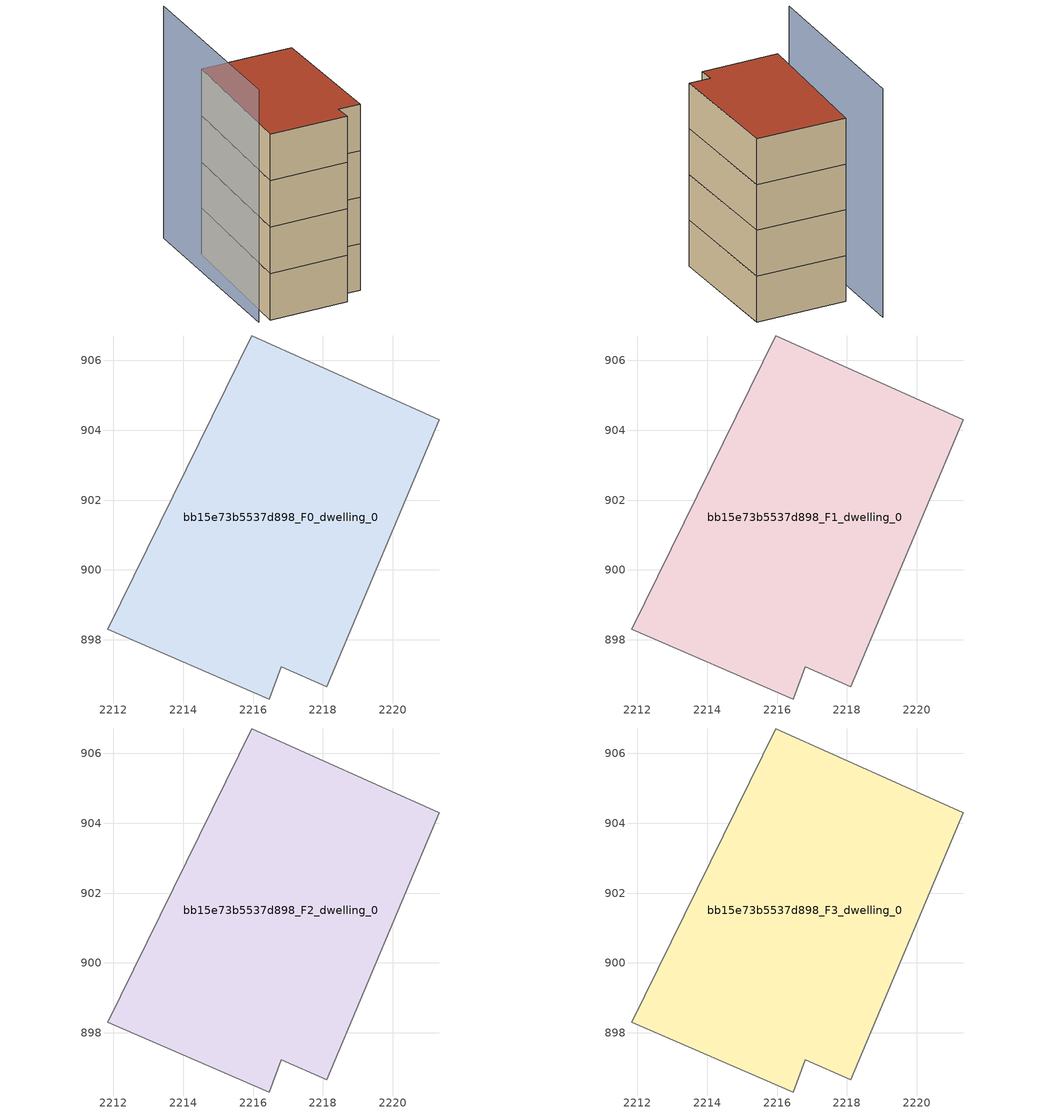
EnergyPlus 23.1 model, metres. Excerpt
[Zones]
bb15e73b5537d898_F0_dwelling_0
 floor ground (EU_floor_Construction): 2221.33,904.3 2218.11,896.65 2216.8,897.23 2216.46,896.3 2211.83,898.3 2215.96,906.7 z0
 wall adiabatic (EU_wall_Construction): 2216.46,896.3 2216.8,897.23 2218.11,896.65 2221.33,904.3 2215.96,906.7 2211.83,898.3 2216.46,896.3 z0:3
bb15e73b5537d898_F1_dwelling_0
 floor to bb15e73b5537d898_F0_dwelling_0 (EU_floor_Construction): 2221.33,904.3 2218.11,896.65 2216.8,897.23 2216.46,896.3 2211.83,898.3 2215.96,906.7 z3
 wall adiabatic (EU_wall_Construction): 2216.46,896.3 2216.8,897.23 2218.11,896.65 2221.33,904.3 2215.96,906.7 2211.83,898.3 2216.46,896.3 z3:6
bb15e73b5537d898_F2_dwelling_0
 floor to bb15e73b5537d898_F1_dwelling_0 (EU_floor_Construction): 2221.33,904.3 2218.11,896.65 2216.8,897.23 2216.46,896.3 2211.83,898.3 2215.96,906.7 z6
 wall adiabatic (EU_wall_Construction): 2216.46,896.3 2216.8,897.23 2218.11,896.65 2221.33,904.3 2215.96,906.7 2211.83,898.3 2216.46,896.3 z6:9
bb15e73b5537d898_F3_dwelling_0
 floor to bb15e73b5537d898_F2_dwelling_0 (EU_floor_Construction): 2221.33,904.3 2218.11,896.65 2216.8,897.23 2216.46,896.3 2211.83,898.3 2215.96,906.7 z9
 wall adiabatic (EU_wall_Construction): 2216.46,896.3 2216.8,897.23 2218.11,896.65 2221.33,904.3 2215.96,906.7 2211.83,898.3 2216.46,896.3 z9:12
 roof outside (EU_roof_Construction): 2218.11,896.65 2221.33,904.3 2215.96,906.7 2211.83,898.3 2216.46,896.3 2216.8,897.23 z12
shading: 2211.24,898.67 2216.25,909.7 z0:15
[Building]
EU S2 Campaign: North Axis=0; Terrain=City; Solar Distribution=FullExterior
[Site:Location]
Bologna: Latitude=44.5; Longitude=11.25; Time Zone=1; Elevation=37
[SizingPeriod:WeatherFileDays]
AnnualSizingPeriod: Begin Month=1; Begin Day of Month=1; End Month=12; End Day of Month=31; Day of Week for Start Day=Monday; Use Weather File Daylight Saving Period=No; Use Weather File Rain and Snow Indicators=No
[MATERIAL]
EU_InternalMass_Material: Roughness=MediumRough; Thickness=0.1; Conductivity=1; Density=1800; Specific Heat=900; Thermal Absorptance=0.9; Solar Absorptance=0.7; Visible Absorptance=0.7
[MATERIAL:NOMASS] Roughness=MediumRough; Thermal Absorptance=0.9; Solar Absorptance=0.7; Visible Absorptance=0.7
Name | Thermal Resistance
EU_wall_NoMass | 0.818544
EU_roof_NoMass | 0.6448
EU_floor_NoMass | 0.806
[CONSTRUCTION]
EU_wall_Construction: EU_wall_NoMass
EU_roof_Construction: EU_roof_NoMass
EU_floor_Construction: EU_floor_NoMass
EU_InternalMass_Construction: EU_InternalMass_Material
[ZONE] Type=1; Multiplier=1; Ceiling Height=autocalculate; Floor Area=autocalculate; Part of Total Floor Area=Yes
Name | Volume
bb15e73b5537d898_F0_dwelling_0 | 167.725
bb15e73b5537d898_F1_dwelling_0; bb15e73b5537d898_F2_dwelling_0; bb15e73b5537d898_F3_dwelling_0 | 167.722
[INTERNALMASS] Construction=EU_InternalMass_Construction; Surface Area=55.9076
Name | Zone or ZoneList
bb15e73b5537d898_F0_dwelling_0_EU_InternalMass | bb15e73b5537d898_F0_dwelling_0
bb15e73b5537d898_F1_dwelling_0_EU_InternalMass | bb15e73b5537d898_F1_dwelling_0
bb15e73b5537d898_F2_dwelling_0_EU_InternalMass | bb15e73b5537d898_F2_dwelling_0
bb15e73b5537d898_F3_dwelling_0_EU_InternalMass | bb15e73b5537d898_F3_dwelling_0
[OTHEREQUIPMENT] Fuel Type=Electricity; Design Level Calculation Method=Watts/Area; Power per Zone Floor Area=1; Fraction Latent=0; Fraction Radiant=0; Fraction Lost=0; Carbon Dioxide Generation Rate=0; EndUse Subcategory=EU_Step8_InternalGains
Name | Zone or ZoneList or Space or SpaceList | Schedule
EU_Step8_InternalGain_bb15e73b5537d898_F0_dwelling_0_f000 | bb15e73b5537d898_F0_dwelling_0 | EU_Step8_GainSchedule_bb15e73b5537d898_F0_dwelling_0_f000
EU_Step8_InternalGain_bb15e73b5537d898_F1_dwelling_0_f000 | bb15e73b5537d898_F1_dwelling_0 | EU_Step8_GainSchedule_bb15e73b5537d898_F1_dwelling_0_f000
EU_Step8_InternalGain_bb15e73b5537d898_F2_dwelling_0_f000 | bb15e73b5537d898_F2_dwelling_0 | EU_Step8_GainSchedule_bb15e73b5537d898_F2_dwelling_0_f000
EU_Step8_InternalGain_bb15e73b5537d898_F3_dwelling_0_f000 | bb15e73b5537d898_F3_dwelling_0 | EU_Step8_GainSchedule_bb15e73b5537d898_F3_dwelling_0_f000
[ZONEVENTILATION:DESIGNFLOWRATE] Schedule=EU_AlwaysOn; Design Flow Rate Calculation Method=AirChanges/Hour; Air Changes per Hour=0.708969; Ventilation Type=Natural; Fan Pressure Rise=0; Fan Total Efficiency=1; Constant Term Coefficient=1; Temperature Term Coefficient=0; Velocity Term Coefficient=0; Velocity Squared Term Coefficient=0; Minimum Indoor Temperature=-100; Maximum Indoor Temperature=100; Delta Temperature=-100; Minimum Outdoor Temperature=-100; Maximum Outdoor Temperature=100; Maximum Wind Speed=40
Name | Zone or ZoneList or Space or SpaceList
EU_ConstantAir_bb15e73b5537d898_F0_dwelling_0 | bb15e73b5537d898_F0_dwelling_0
EU_ConstantAir_bb15e73b5537d898_F1_dwelling_0 | bb15e73b5537d898_F1_dwelling_0
EU_ConstantAir_bb15e73b5537d898_F2_dwelling_0 | bb15e73b5537d898_F2_dwelling_0
EU_ConstantAir_bb15e73b5537d898_F3_dwelling_0 | bb15e73b5537d898_F3_dwelling_0
[HVACTEMPLATE:THERMOSTAT] Constant Heating Setpoint=20; Constant Cooling Setpoint=50
EU_HeatOnly_bb15e73b5537d898_F0_dwelling_0; EU_HeatOnly_bb15e73b5537d898_F1_dwelling_0; EU_HeatOnly_bb15e73b5537d898_F2_dwelling_0; EU_HeatOnly_bb15e73b5537d898_F3_dwelling_0
[HVACTEMPLATE:ZONE:IDEALLOADSAIRSYSTEM] System Availability Schedule=EU_AlwaysOn; Maximum Heating Supply Air Temperature=50; Minimum Cooling Supply Air Temperature=13; Maximum Heating Supply Air Humidity Ratio=0.0156; Minimum Cooling Supply Air Humidity Ratio=0.0077; Heating Limit=NoLimit; Cooling Limit=NoLimit; Heating Availability Schedule=EU_AlwaysOn; Cooling Availability Schedule=EU_CoolingOff; Dehumidification Control Type=ConstantSensibleHeatRatio; Cooling Sensible Heat Ratio=0.7; Dehumidification Setpoint=60; Humidification Control Type=None; Humidification Setpoint=30; Outdoor Air Method=None; Outdoor Air Flow Rate per Person=0.00944; Outdoor Air Flow Rate per Zone Floor Area=0; Outdoor Air Flow Rate per Zone=0; Demand Controlled Ventilation Type=None; Outdoor Air Economizer Type=NoEconomizer; Heat Recovery Type=None; Sensible Heat Recovery Effectiveness=0.7; Latent Heat Recovery Effectiveness=0.65
Name | Template Thermostat
bb15e73b5537d898_F0_dwelling_0 | EU_HeatOnly_bb15e73b5537d898_F0_dwelling_0
bb15e73b5537d898_F1_dwelling_0 | EU_HeatOnly_bb15e73b5537d898_F1_dwelling_0
bb15e73b5537d898_F2_dwelling_0 | EU_HeatOnly_bb15e73b5537d898_F2_dwelling_0
bb15e73b5537d898_F3_dwelling_0 | EU_HeatOnly_bb15e73b5537d898_F3_dwelling_0
[SIZING:ZONE] Zone Cooling Design Supply Air Temperature Input Method=SupplyAirTemperature; Zone Cooling Design Supply Air Temperature=13; Zone Heating Design Supply Air Temperature Input Method=SupplyAirTemperature; Zone Heating Design Supply Air Temperature=50; Zone Cooling Design Supply Air Humidity Ratio=0.008; Zone Heating Design Supply Air Humidity Ratio=0.008; Cooling Design Air Flow Method=DesignDay; Cooling Design Air Flow Rate=0; Cooling Minimum Air Flow per Zone Floor Area=0.000762; Cooling Minimum Air Flow=0; Cooling Minimum Air Flow Fraction=0.2; Heating Design Air Flow Method=DesignDay; Heating Design Air Flow Rate=0; Heating Maximum Air Flow per Zone Floor Area=0.002032; Heating Maximum Air Flow=0.141576; Heating Maximum Air Flow Fraction=0.3; Account for Dedicated Outdoor Air System=No; Dedicated Outdoor Air System Control Strategy=NeutralSupplyAir; Dedicated Outdoor Air Low Setpoint Temperature for Design=autosize; Dedicated Outdoor Air High Setpoint Temperature for Design=autosize; Zone Load Sizing Method=Sensible Load Only No Latent Load; Zone Latent Cooling Design Supply Air Humidity Ratio Input Method=HumidityRatioDifference; Zone Cooling Design Supply Air Humidity Ratio Difference=0.005; Zone Latent Heating Design Supply Air Humidity Ratio Input Method=HumidityRatioDifference; Zone Humidification Design Supply Air Humidity Ratio Difference=0.005
bb15e73b5537d898_F0_dwelling_0; bb15e73b5537d898_F1_dwelling_0; bb15e73b5537d898_F2_dwelling_0; bb15e73b5537d898_F3_dwelling_0
[SCHEDULE:CONSTANT]
Name | Hourly Value
EU_AlwaysOn | 1
EU_CoolingOff | 0
[SCHEDULE:FILE] Column Number=1; Rows to Skip at Top=0; Number of Hours of Data=8760; Column Separator=Comma; Interpolate to Timestep=No; Minutes per Item=60; Adjust Schedule for Daylight Savings=Yes
Name | File
EU_Step8_GainSchedule_bb15e73b5537d898_F0_dwelling_0_f000 | ../../schedules/bb15e73b5537d898/bb15e73b5537d898_F0_dwelling_0_f000_gain.csv
EU_Step8_GainSchedule_bb15e73b5537d898_F1_dwelling_0_f000 | ../../schedules/bb15e73b5537d898/bb15e73b5537d898_F1_dwelling_0_f000_gain.csv
EU_Step8_GainSchedule_bb15e73b5537d898_F2_dwelling_0_f000 | ../../schedules/bb15e73b5537d898/bb15e73b5537d898_F2_dwelling_0_f000_gain.csv
EU_Step8_GainSchedule_bb15e73b5537d898_F3_dwelling_0_f000 | ../../schedules/bb15e73b5537d898/bb15e73b5537d898_F3_dwelling_0_f000_gain.csv
